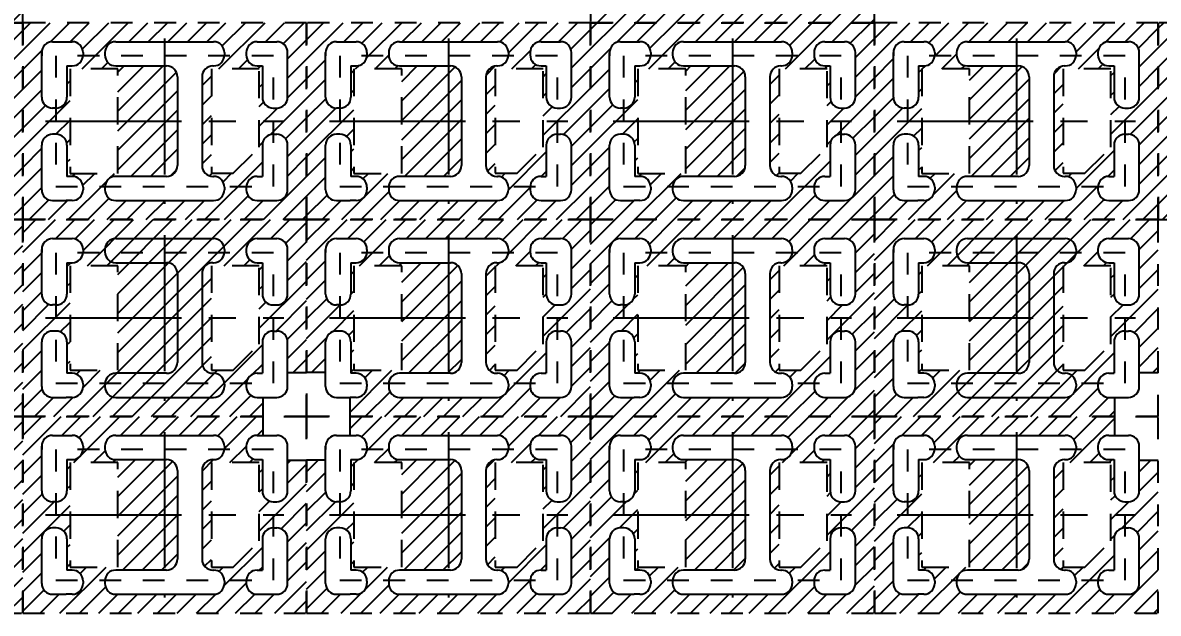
# Model space of a CAD drawing. Extents: x -1398 to -1114, y 27 to 158.
# Drawn here: x -1340.67 to -1335.45, y 118.61 to 121.32 of the extents above; entities that cross this region are included whole.
import ezdxf

# ---------------------------------------------------------------- set-up
doc = ezdxf.new("R2010")
doc.units = 0
doc.header["$LTSCALE"] = 0.5
for name, pattern in [('CENTER', [2, 1.25, -0.25, 0.25, -0.25]), ('HIDDEN', [0.375, 0.25, -0.125]), ('HIDDEN2', [0.1875, 0.125, -0.0625])]:
    doc.linetypes.add(name, pattern=pattern)
for name, color, linetype in [('B', 5, 'Continuous'), ('C', 1, 'CENTER'), ('DIM', 7, 'Continuous'), ('H', 4, 'HIDDEN'), ('hatch', 7, 'CENTER'), ('HATCH O-L', 7, 'HIDDEN2'), ('PACKAGE OL', 51, 'HIDDEN2'), ('圖', 7, 'Continuous')]:
    doc.layers.add(name, color=color, linetype=linetype)
doc.styles.get("Standard").update_dxf_attribs({"font": 'ROMANS.SHX'})
doc.dimstyles.new('DIM 1', dxfattribs={"dimtxt": 1.5, "dimasz": 1.5, "dimexe": 1.5, "dimexo": 1.5, "dimgap": 1.5, "dimtad": 0, "dimtih": 1, "dimtoh": 1, "dimdec": 4, "dimzin": 1, "dimdsep": 46, "dimtxsty": 'STANDARD', "dimcen": 1.5, "dimclrd": 256, "dimclre": 256, "dimclrt": 256, "dimadec": 0, "dimazin": 2, "dimtfac": 1, "dimtdec": 4, "dimtmove": 0, "dimatfit": 3, "dimfxl": 1, "dimarcsym": 0})

# ---------------------------------------------------------------- blocks, each defined once
blk = doc.blocks.new('*D19')
at = {"layer": 'Defpoints', "color": 0, "transparency": 16777216}
for p in [(51.7576, -773.8965), (267.8826, -797.6465), (273.4871, -797.6465)]:
    blk.add_point(p, dxfattribs=at)
at = {"layer": 'DIM', "lineweight": -2, "transparency": 16777216}
blk.add_line((269.3826, -797.6465), (273.4871, -797.6465), dxfattribs=at)
at = {"layer": 'DIM', "transparency": 16777216, "insert": (278.7014, -797.6465), "char_height": 1.5, "attachment_point": 5}
blk.add_mtext('23.750', dxfattribs=at)
blk = doc.blocks.new('*D20')
at = {"layer": 'Defpoints', "color": 0, "transparency": 16777216}
for p in [(51.7576, -773.8965), (267.8826, -803.8965), (273.5388, -803.8965)]:
    blk.add_point(p, dxfattribs=at)
at = {"layer": 'DIM', "lineweight": -2, "transparency": 16777216}
blk.add_line((269.3826, -803.8965), (273.5388, -803.8965), dxfattribs=at)
at = {"layer": 'DIM', "transparency": 16777216, "insert": (278.7531, -803.8965), "char_height": 1.5, "attachment_point": 5}
blk.add_mtext('30.000', dxfattribs=at)
blk = doc.blocks.new('*D21')
at = {"layer": 'Defpoints', "color": 0, "transparency": 16777216}
for p in [(51.7576, -773.8965), (267.8826, -818.8965), (273.5741, -818.8965)]:
    blk.add_point(p, dxfattribs=at)
at = {"layer": 'DIM', "lineweight": -2, "transparency": 16777216}
blk.add_line((269.3826, -818.8965), (273.5741, -818.8965), dxfattribs=at)
at = {"layer": 'DIM', "transparency": 16777216, "insert": (278.7884, -818.8965), "char_height": 1.5, "attachment_point": 5}
blk.add_mtext('45.000', dxfattribs=at)
blk = doc.blocks.new('*D22')
at = {"layer": 'Defpoints', "color": 0, "transparency": 16777216}
for p in [(51.7576, -773.8965), (267.8826, -825.1465), (273.4812, -825.1465)]:
    blk.add_point(p, dxfattribs=at)
at = {"layer": 'DIM', "lineweight": -2, "transparency": 16777216}
blk.add_line((269.3826, -825.1465), (273.4812, -825.1465), dxfattribs=at)
at = {"layer": 'DIM', "transparency": 16777216, "insert": (278.6954, -825.1465), "char_height": 1.5, "attachment_point": 5}
blk.add_mtext('51.250', dxfattribs=at)
blk = doc.blocks.new('*D23')
at = {"layer": 'Defpoints', "color": 0, "transparency": 16777216}
for p in [(51.7576, -773.8965), (267.8826, -841.1465), (273.8407, -841.1465)]:
    blk.add_point(p, dxfattribs=at)
at = {"layer": 'DIM', "lineweight": -2, "transparency": 16777216}
blk.add_line((269.3826, -841.1465), (273.8407, -841.1465), dxfattribs=at)
at = {"layer": 'DIM', "transparency": 16777216, "insert": (279.0193, -841.1465), "char_height": 1.5, "attachment_point": 5}
blk.add_mtext('67.250', dxfattribs=at)
blk = doc.blocks.new('DFN1006-2L PACKAGE')
at = {"layer": 'hatch'}
h = blk.add_hatch(dxfattribs=at)
h.set_pattern_fill('ANSI31', color=256, scale=0.02)
h.set_pattern_definition([(45, (528.53349, -41.65396), (-0.0449012806, 0.0449012806), [])])
h.paths.add_polyline_path([(1.2048, 0.1016), (-0.1, 0.1016), (-0.1, -0.8032), (1.2048, -0.8032)])
h.paths.add_polyline_path([(0.0374, -0.4108), (0.0534, -0.4108, -0.414214), (0.1034, -0.4608), (0.1034, -0.6048), (0.1274, -0.6048, -0.414214), (0.1774, -0.6548), (0.1774, -0.6658, -0.414214), (0.1274, -0.7158), (0.1, -0.7158), (0.0374, -0.7158, -0.414214), (-0.0126, -0.6658), (-0.0126, -0.4608, -0.414214)], flags=16)
h.paths.add_polyline_path([(-0.0126, -0.2408), (-0.0126, -0.0358, -0.414214), (0.0374, 0.0142), (0.1274, 0.0142, -0.414214), (0.1774, -0.0358), (0.1774, -0.0468, -0.414214), (0.1274, -0.0968), (0.1034, -0.0968), (0.1034, -0.2408, -0.414214), (0.0534, -0.2908), (0.0374, -0.2908, -0.414214)], flags=16)
h.paths.add_polyline_path([(0.1174, -0.1108), (0.3374, -0.1108), (0.3374, -0.5908), (0.1174, -0.5908)], flags=16)
h.paths.add_polyline_path([(0.3274, -0.6048), (0.5614, -0.6048, 0.414214), (0.6114, -0.5548), (0.6114, -0.1468, 0.414214), (0.5614, -0.0968), (0.3274, -0.0968, -0.414214), (0.2774, -0.0468), (0.2774, -0.0358, -0.414214), (0.3274, 0.0142), (0.7774, 0.0142, -0.414214), (0.8274, -0.0358), (0.8274, -0.0468, -0.414214), (0.7774, -0.0968), (0.7744, -0.0968, 0.414214), (0.7244, -0.1468), (0.7244, -0.5548, 0.423299), (0.7759, -0.6048, -0.423025), (0.8274, -0.6548), (0.8274, -0.6658, -0.414214), (0.7774, -0.7158), (0.3274, -0.7158, -0.414214), (0.2774, -0.6658), (0.2774, -0.6548, -0.414214)], flags=16)
h.paths.add_polyline_path([(0.7674, -0.1108), (0.9874, -0.1108), (0.9874, -0.4706), (0.8674, -0.5906), (0.7674, -0.5906)], flags=16)
h.paths.add_polyline_path([(0.9774, -0.6048), (1.0014, -0.6048), (1.0014, -0.4608, -0.414214), (1.0514, -0.4108), (1.0674, -0.4108, -0.414214), (1.1174, -0.4608), (1.1174, -0.6658, -0.414214), (1.0674, -0.7158), (1.0048, -0.7158), (0.9774, -0.7158, -0.414214), (0.9274, -0.6658), (0.9274, -0.6548, -0.414214)], flags=16)
h.paths.add_polyline_path([(0.9274, -0.0468), (0.9274, -0.0358, -0.414214), (0.9774, 0.0142), (1.0674, 0.0142, -0.414214), (1.1174, -0.0358), (1.1174, -0.2408, -0.414214), (1.0674, -0.2908), (1.0514, -0.2908, -0.414214), (1.0014, -0.2408), (1.0014, -0.0968), (0.9774, -0.0968, -0.414214)], flags=16)
at = {"layer": 'B'}
for p, q in [((0.0374, 0.0142), (0.1274, 0.0142)), ((0.3274, 0.0142), (0.7774, 0.0142)), ((0.9774, 0.0142), (1.0674, 0.0142)), ((-0.0126, -0.2408), (-0.0126, -0.0358)), ((-0.0126, -0.0358), (-0.0126, -0.05)), ((0.1774, -0.0358), (0.1774, -0.0468)), ((0.2774, -0.0358), (0.2774, -0.0468)), ((0.8274, -0.0358), (0.8274, -0.0468)), ((0.9274, -0.0358), (0.9274, -0.0468)), ((1.1174, -0.2408), (1.1174, -0.0358)), ((0.1034, -0.0968), (0.1034, -0.2408)), ((0.1034, -0.0968), (0.1274, -0.0968)), ((0.3274, -0.0968), (0.5614, -0.0968)), ((0.7744, -0.0968), (0.7774, -0.0968)), ((0.9774, -0.0968), (1.0014, -0.0968)), ((1.0014, -0.0968), (1.0014, -0.2408)), ((0.6114, -0.1468), (0.6114, -0.5548)), ((0.7244, -0.1468), (0.7244, -0.5548)), ((0.0534, -0.2908), (0.0374, -0.2908)), ((0.0524, -0.2908), (0.0524, -0.2908)), ((1.0514, -0.2908), (1.0674, -0.2908)), ((1.0524, -0.2908), (1.0524, -0.2908)), ((0.0534, -0.4108), (0.0374, -0.4108)), ((0.0524, -0.4108), (0.0524, -0.4108)), ((1.0514, -0.4108), (1.0674, -0.4108)), ((1.0524, -0.4108), (1.0524, -0.4108)), ((-0.0126, -0.6658), (-0.0126, -0.4608)), ((0.1034, -0.4608), (0.1034, -0.6048)), ((1.0014, -0.4608), (1.0014, -0.6048)), ((1.1174, -0.6658), (1.1174, -0.4608)), ((0.1274, -0.6048), (0.1034, -0.6048)), ((0.5614, -0.6048), (0.3274, -0.6048)), ((0.7744, -0.6048), (0.7774, -0.6048)), ((0.9774, -0.6048), (1.0014, -0.6048)), ((0.1774, -0.6548), (0.1774, -0.6658)), ((0.2774, -0.6548), (0.2774, -0.6658)), ((0.8274, -0.6548), (0.8274, -0.6658)), ((0.9274, -0.6548), (0.9274, -0.6658)), ((0.0374, -0.7158), (0.1, -0.7158)), ((0.1274, -0.7158), (0.1, -0.7158)), ((0.3274, -0.7158), (0.7774, -0.7158)), ((0.9774, -0.7158), (1.0048, -0.7158)), ((1.0048, -0.7158), (1.0674, -0.7158))]:
    blk.add_line(p, q, dxfattribs=at)
for centre, start, end in [((0.0374, -0.0358), 90, 180), ((0.1274, -0.0358), 0, 90), ((0.3274, -0.0358), 90, 180), ((0.7774, -0.0358), 0, 90), ((0.9774, -0.0358), 90, 180), ((1.0674, -0.0358), 0, 90), ((0.1274, -0.0468), 270, 0), ((0.3274, -0.0468), 180, 270), ((0.7774, -0.0468), 270, 0), ((0.9774, -0.0468), 180, 270), ((0.5614, -0.1468), 0, 90), ((0.7744, -0.1468), 90, 180), ((0.0374, -0.2408), 180, 270), ((0.0534, -0.2408), 270, 0), ((1.0514, -0.2408), 180, 270), ((1.0674, -0.2408), 270, 0), ((0.0374, -0.4608), 90, 180), ((0.0534, -0.4608), 0, 90), ((1.0514, -0.4608), 90, 180), ((1.0674, -0.4608), 0, 90), ((0.5614, -0.5548), 270, 0), ((0.7744, -0.5548), 180, 270), ((0.1274, -0.6548), 0, 90), ((0.3274, -0.6548), 90, 180), ((0.7774, -0.6548), 0, 90), ((0.9774, -0.6548), 90, 180), ((0.0374, -0.6658), 180, 270), ((0.1274, -0.6658), 270, 0), ((0.3274, -0.6658), 180, 270), ((0.7774, -0.6658), 270, 0), ((0.9774, -0.6658), 180, 270), ((1.0674, -0.6658), 270, 0)]:
    blk.add_arc(centre, 0.05, start, end, dxfattribs=at)
at = {"layer": 'C'}
for p, q in [((0.5524, 0.0294), (0.5524, -0.731)), ((0.0048, -0.3508), (1.1, -0.3508))]:
    blk.add_line(p, q, dxfattribs=at)
at = {"layer": 'H'}
for points in [[(0.3374, -0.5908), (0.3374, -0.1108), (0.1174, -0.1108), (0.1174, -0.5908)], [(0.8674, -0.5906), (0.9874, -0.4706), (0.9874, -0.1108), (0.7674, -0.1108), (0.7674, -0.5906)]]:
    blk.add_lwpolyline(points, close=True, dxfattribs=at)
at = {"layer": 'HATCH O-L'}
blk.add_lwpolyline([(-0.1, 0.1016), (-0.1, -0.8032), (1.2048, -0.8032), (1.2048, 0.1016), (-0.1, 0.1016)], dxfattribs=at)
at = {"layer": 'PACKAGE OL'}
blk.add_lwpolyline([(1.0524, -0.6508), (1.0524, -0.0508), (0.0524, -0.0508), (0.0524, -0.6508)], close=True, dxfattribs=at)
blk = doc.blocks.new('LOWER LEFT CROSS')
at = {"layer": 'hatch'}
h = blk.add_hatch(dxfattribs=at)
h.set_pattern_fill('ANSI31', color=256, scale=0.02)
h.set_pattern_definition([(45, (581.53627, -39.15142), (-0.0449012806, 0.0449012806), [])])
h.paths.add_polyline_path([(-0.215, -0.24), (-0.435, -0.24), (-0.435, 0.24), (-0.215, 0.24)], flags=16)
h.paths.add_polyline_path([(0.215, 0.24), (0.435, 0.24), (0.435, -0.1197), (0.315, -0.2397), (0.215, -0.2397)], flags=16)
h.paths.add_polyline_path([(-0.425, 0.254), (-0.449, 0.254), (-0.449, 0.11, -0.414214), (-0.499, 0.06), (-0.515, 0.06, -0.414214), (-0.565, 0.11), (-0.565, 0.315, -0.414214), (-0.515, 0.365), (-0.425, 0.365, -0.414214), (-0.375, 0.315), (-0.375, 0.304, -0.414214)], flags=16)
h.paths.add_polyline_path([(-0.449, -0.11), (-0.449, -0.254), (-0.425, -0.254, -0.414214), (-0.375, -0.304), (-0.375, -0.315, -0.414214), (-0.425, -0.365), (-0.4524, -0.365), (-0.515, -0.365, -0.414214), (-0.565, -0.315), (-0.565, -0.11, -0.414214), (-0.515, -0.06), (-0.499, -0.06, -0.414214)], flags=16)
h.paths.add_polyline_path([(0.375, 0.304), (0.375, 0.315, -0.414214), (0.425, 0.365), (0.515, 0.365, -0.414214), (0.565, 0.315), (0.565, 0.11, -0.414214), (0.515, 0.06), (0.499, 0.06, -0.414214), (0.449, 0.11), (0.449, 0.254), (0.425, 0.254, -0.414214)], flags=16)
h.paths.add_polyline_path([(0.499, -0.06), (0.515, -0.06, -0.414214), (0.565, -0.11), (0.565, -0.315, -0.414214), (0.515, -0.365), (0.4524, -0.365), (0.425, -0.365, -0.414214), (0.375, -0.315), (0.375, -0.304, -0.414214), (0.425, -0.254), (0.449, -0.254), (0.449, -0.11, -0.414214)], flags=16)
h.paths.add_polyline_path([(-0.6524, 0.4524), (-0.6524, -0.4524), (0.4524, -0.4524), (0.4524, -0.365), (0.515, -0.365, 0.414214), (0.565, -0.315), (0.565, -0.2508), (0.6524, -0.2508), (0.6524, 0.4524)])
at = {"layer": 'B'}
for p, q in [((-0.565, 0.11), (-0.565, 0.315)), ((-0.565, 0.315), (-0.565, 0.3008)), ((-0.515, 0.365), (-0.425, 0.365)), ((-0.375, 0.315), (-0.375, 0.304)), ((-0.275, 0.315), (-0.275, 0.304)), ((-0.225, 0.365), (0.225, 0.365)), ((0.275, 0.315), (0.275, 0.304)), ((0.375, 0.315), (0.375, 0.304)), ((0.425, 0.365), (0.515, 0.365)), ((0.565, 0.11), (0.565, 0.315)), ((-0.449, 0.254), (-0.449, 0.11)), ((-0.449, 0.254), (-0.425, 0.254)), ((-0.225, 0.254), (0.009, 0.254)), ((0.222, 0.254), (0.225, 0.254)), ((0.425, 0.254), (0.449, 0.254)), ((0.449, 0.254), (0.449, 0.11)), ((0.059, 0.204), (0.059, -0.204)), ((0.172, 0.204), (0.172, -0.204)), ((-0.499, 0.06), (-0.515, 0.06)), ((-0.5, 0.06), (-0.5, 0.06)), ((0.499, 0.06), (0.515, 0.06)), ((0.5, 0.06), (0.5, 0.06)), ((-0.499, -0.06), (-0.515, -0.06)), ((-0.5, -0.06), (-0.5, -0.06)), ((0.499, -0.06), (0.515, -0.06)), ((0.5, -0.06), (0.5, -0.06)), ((-0.565, -0.315), (-0.565, -0.11)), ((-0.449, -0.11), (-0.449, -0.254)), ((0.449, -0.11), (0.449, -0.254)), ((0.565, -0.315), (0.565, -0.11)), ((-0.425, -0.254), (-0.449, -0.254)), ((0.009, -0.254), (-0.225, -0.254)), ((0.222, -0.254), (0.225, -0.254)), ((0.425, -0.254), (0.449, -0.254)), ((-0.375, -0.304), (-0.375, -0.315)), ((-0.275, -0.304), (-0.275, -0.315)), ((0.275, -0.304), (0.275, -0.315)), ((0.375, -0.304), (0.375, -0.315)), ((-0.515, -0.365), (-0.4524, -0.365)), ((-0.425, -0.365), (-0.4524, -0.365)), ((-0.225, -0.365), (0.225, -0.365)), ((0.425, -0.365), (0.4524, -0.365)), ((0.4524, -0.365), (0.515, -0.365))]:
    blk.add_line(p, q, dxfattribs=at)
for centre, start, end in [((-0.515, 0.315), 90, 180), ((-0.425, 0.315), 0, 90), ((-0.225, 0.315), 90, 180), ((0.225, 0.315), 0, 90), ((0.425, 0.315), 90, 180), ((0.515, 0.315), 0, 90), ((-0.425, 0.304), 270, 0), ((-0.225, 0.304), 180, 270), ((0.225, 0.304), 270, 0), ((0.425, 0.304), 180, 270), ((0.009, 0.204), 0, 90), ((0.222, 0.204), 90, 180), ((-0.515, 0.11), 180, 270), ((-0.499, 0.11), 270, 0), ((0.499, 0.11), 180, 270), ((0.515, 0.11), 270, 0), ((-0.515, -0.11), 90, 180), ((-0.499, -0.11), 0, 90), ((0.499, -0.11), 90, 180), ((0.515, -0.11), 0, 90), ((0.009, -0.204), 270, 0), ((0.222, -0.204), 180, 270), ((-0.425, -0.304), 0, 90), ((-0.225, -0.304), 90, 180), ((0.225, -0.304), 0, 90), ((0.425, -0.304), 90, 180), ((-0.515, -0.315), 180, 270), ((-0.425, -0.315), 270, 0), ((-0.225, -0.315), 180, 270), ((0.225, -0.315), 270, 0), ((0.425, -0.315), 180, 270), ((0.515, -0.315), 270, 0)]:
    blk.add_arc(centre, 0.05, start, end, dxfattribs=at)
at = {"layer": 'C'}
for p, q in [((0, 0.3802), (0, -0.3802)), ((-0.5476, 0), (0.5476, 0))]:
    blk.add_line(p, q, dxfattribs=at)
at = {"layer": 'H', "color": 6}
for p, q in [((0.565, -0.2508), (0.6524, -0.2508)), ((0.4524, -0.4524), (0.4524, -0.365))]:
    blk.add_line(p, q, dxfattribs=at)
at = {"layer": 'H'}
for points in [[(-0.215, -0.24), (-0.215, 0.24), (-0.435, 0.24), (-0.435, -0.24)], [(0.315, -0.2397), (0.435, -0.1197), (0.435, 0.24), (0.215, 0.24), (0.215, -0.2397)]]:
    blk.add_lwpolyline(points, close=True, dxfattribs=at)
at = {"layer": 'HATCH O-L'}
blk.add_lwpolyline([(-0.6524, 0.4524), (-0.6524, -0.4524), (0.6524, -0.4524), (0.6524, 0.4524), (-0.6524, 0.4524)], dxfattribs=at)
at = {"layer": 'PACKAGE OL'}
blk.add_lwpolyline([(0.5, -0.3), (0.5, 0.3), (-0.5, 0.3), (-0.5, -0.3)], close=True, dxfattribs=at)
blk = doc.blocks.new('LOWER CROSS REF')
at = {"layer": 'hatch'}
h = blk.add_hatch(dxfattribs=at)
h.set_pattern_fill('ANSI31', color=256, scale=0.02)
h.set_pattern_definition([(45, (581.53627, -39.14559), (-0.0449012806, 0.0449012806), [])])
h.paths.add_polyline_path([(0.6524, -0.4524), (0.6524, 0.4524), (-0.6524, 0.4524), (-0.6524, -0.2508), (-0.565, -0.2508), (-0.565, -0.11, -0.414214), (-0.515, -0.06), (-0.499, -0.06, -0.414214), (-0.449, -0.11), (-0.449, -0.254), (-0.425, -0.254, -0.414214), (-0.375, -0.304), (-0.375, -0.315, -0.414214), (-0.425, -0.365), (-0.4524, -0.365), (-0.4524, -0.4524)])
h.paths.add_polyline_path([(-0.275, -0.315), (-0.275, -0.304, -0.414214), (-0.225, -0.254), (0.009, -0.254, 0.414214), (0.059, -0.204), (0.059, 0.204, 0.414214), (0.009, 0.254), (-0.225, 0.254, -0.414214), (-0.275, 0.304), (-0.275, 0.315, -0.414214), (-0.225, 0.365), (0.225, 0.365, -0.414214), (0.275, 0.315), (0.275, 0.304, -0.414214), (0.225, 0.254), (0.222, 0.254, 0.414214), (0.172, 0.204), (0.172, -0.204, 0.414214), (0.222, -0.254), (0.225, -0.254, -0.414214), (0.275, -0.304), (0.275, -0.315, -0.414214), (0.225, -0.365), (-0.225, -0.365, -0.414214)], flags=16)
h.paths.add_polyline_path([(-0.435, -0.24), (-0.435, 0.24), (-0.215, 0.24), (-0.215, -0.24)], flags=16)
h.paths.add_polyline_path([(-0.499, 0.06), (-0.515, 0.06, -0.414214), (-0.565, 0.11), (-0.565, 0.315, -0.414214), (-0.515, 0.365), (-0.425, 0.365, -0.414214), (-0.375, 0.315), (-0.375, 0.304, -0.414214), (-0.425, 0.254), (-0.449, 0.254), (-0.449, 0.11, -0.414214)], flags=16)
h.paths.add_polyline_path([(0.215, -0.2397), (0.215, 0.24), (0.435, 0.24), (0.435, -0.1197), (0.315, -0.2397)], flags=16)
h.paths.add_polyline_path([(0.375, -0.315), (0.375, -0.304, -0.414214), (0.425, -0.254), (0.449, -0.254), (0.449, -0.11, -0.414214), (0.499, -0.06), (0.515, -0.06, -0.414214), (0.565, -0.11), (0.565, -0.315, -0.414214), (0.515, -0.365), (0.4524, -0.365), (0.425, -0.365, -0.414214)], flags=16)
h.paths.add_polyline_path([(0.449, 0.11), (0.449, 0.254), (0.425, 0.254, -0.414214), (0.375, 0.304), (0.375, 0.315, -0.414214), (0.425, 0.365), (0.515, 0.365, -0.414214), (0.565, 0.315), (0.565, 0.11, -0.414214), (0.515, 0.06), (0.499, 0.06, -0.414214)], flags=16)
at = {"layer": 'B'}
for p, q in [((-0.565, 0.11), (-0.565, 0.315)), ((-0.565, 0.315), (-0.565, 0.3008)), ((-0.515, 0.365), (-0.425, 0.365)), ((-0.375, 0.315), (-0.375, 0.304)), ((-0.275, 0.315), (-0.275, 0.304)), ((-0.225, 0.365), (0.225, 0.365)), ((0.275, 0.315), (0.275, 0.304)), ((0.375, 0.315), (0.375, 0.304)), ((0.425, 0.365), (0.515, 0.365)), ((0.565, 0.11), (0.565, 0.315)), ((-0.449, 0.254), (-0.449, 0.11)), ((-0.449, 0.254), (-0.425, 0.254)), ((-0.225, 0.254), (0.009, 0.254)), ((0.222, 0.254), (0.225, 0.254)), ((0.425, 0.254), (0.449, 0.254)), ((0.449, 0.254), (0.449, 0.11)), ((0.059, 0.204), (0.059, -0.204)), ((0.172, 0.204), (0.172, -0.204)), ((-0.499, 0.06), (-0.515, 0.06)), ((-0.5, 0.06), (-0.5, 0.06)), ((0.499, 0.06), (0.515, 0.06)), ((0.5, 0.06), (0.5, 0.06)), ((-0.499, -0.06), (-0.515, -0.06)), ((-0.5, -0.06), (-0.5, -0.06)), ((0.499, -0.06), (0.515, -0.06)), ((0.5, -0.06), (0.5, -0.06)), ((-0.565, -0.315), (-0.565, -0.11)), ((-0.449, -0.11), (-0.449, -0.254)), ((0.449, -0.11), (0.449, -0.254)), ((0.565, -0.315), (0.565, -0.11)), ((-0.425, -0.254), (-0.449, -0.254)), ((0.009, -0.254), (-0.225, -0.254)), ((0.222, -0.254), (0.225, -0.254)), ((0.425, -0.254), (0.449, -0.254)), ((-0.375, -0.304), (-0.375, -0.315)), ((-0.275, -0.304), (-0.275, -0.315)), ((0.275, -0.304), (0.275, -0.315)), ((0.375, -0.304), (0.375, -0.315)), ((-0.515, -0.365), (-0.4524, -0.365)), ((-0.425, -0.365), (-0.4524, -0.365)), ((-0.225, -0.365), (0.225, -0.365)), ((0.425, -0.365), (0.4524, -0.365)), ((0.4524, -0.365), (0.515, -0.365))]:
    blk.add_line(p, q, dxfattribs=at)
for centre, start, end in [((-0.515, 0.315), 90, 180), ((-0.425, 0.315), 0, 90), ((-0.225, 0.315), 90, 180), ((0.225, 0.315), 0, 90), ((0.425, 0.315), 90, 180), ((0.515, 0.315), 0, 90), ((-0.425, 0.304), 270, 0), ((-0.225, 0.304), 180, 270), ((0.225, 0.304), 270, 0), ((0.425, 0.304), 180, 270), ((0.009, 0.204), 0, 90), ((0.222, 0.204), 90, 180), ((-0.515, 0.11), 180, 270), ((-0.499, 0.11), 270, 0), ((0.499, 0.11), 180, 270), ((0.515, 0.11), 270, 0), ((-0.515, -0.11), 90, 180), ((-0.499, -0.11), 0, 90), ((0.499, -0.11), 90, 180), ((0.515, -0.11), 0, 90), ((0.009, -0.204), 270, 0), ((0.222, -0.204), 180, 270), ((-0.425, -0.304), 0, 90), ((-0.225, -0.304), 90, 180), ((0.225, -0.304), 0, 90), ((0.425, -0.304), 90, 180), ((-0.515, -0.315), 180, 270), ((-0.425, -0.315), 270, 0), ((-0.225, -0.315), 180, 270), ((0.225, -0.315), 270, 0), ((0.425, -0.315), 180, 270), ((0.515, -0.315), 270, 0)]:
    blk.add_arc(centre, 0.05, start, end, dxfattribs=at)
at = {"layer": 'C'}
for p, q in [((0, 0.3802), (0, -0.3802)), ((-0.5476, 0), (0.5476, 0))]:
    blk.add_line(p, q, dxfattribs=at)
at = {"layer": 'H', "color": 6}
for p, q in [((-0.565, -0.2508), (-0.6524, -0.2508)), ((-0.4524, -0.4524), (-0.4524, -0.365))]:
    blk.add_line(p, q, dxfattribs=at)
at = {"layer": 'H'}
for points in [[(-0.215, -0.24), (-0.215, 0.24), (-0.435, 0.24), (-0.435, -0.24)], [(0.315, -0.2397), (0.435, -0.1197), (0.435, 0.24), (0.215, 0.24), (0.215, -0.2397)]]:
    blk.add_lwpolyline(points, close=True, dxfattribs=at)
at = {"layer": 'HATCH O-L'}
blk.add_lwpolyline([(-0.6524, 0.4524), (-0.6524, -0.4524), (0.6524, -0.4524), (0.6524, 0.4524), (-0.6524, 0.4524)], dxfattribs=at)
at = {"layer": 'PACKAGE OL'}
blk.add_lwpolyline([(0.5, -0.3), (0.5, 0.3), (-0.5, 0.3), (-0.5, -0.3)], close=True, dxfattribs=at)
blk = doc.blocks.new('UPPER RIGHT CROSS')
at = {"layer": 'hatch'}
h = blk.add_hatch(dxfattribs=at)
h.set_pattern_fill('ANSI31', color=256, scale=0.02)
h.set_pattern_definition([(45, (579.97371, -40.20884), (-0.0449012806, 0.0449012806), [])])
h.paths.add_polyline_path([(-0.6524, 0.4524), (-0.6524, -0.4524), (0.6524, -0.4524), (0.6524, 0.2508), (0.565, 0.2508), (0.565, 0.11, -0.414214), (0.515, 0.06), (0.499, 0.06, -0.414214), (0.449, 0.11), (0.449, 0.254), (0.425, 0.254, -0.414214), (0.375, 0.304), (0.375, 0.315, -0.414214), (0.425, 0.365), (0.4524, 0.365), (0.4524, 0.4524)])
h.paths.add_polyline_path([(-0.375, 0.315), (-0.375, 0.304, -0.414214), (-0.425, 0.254), (-0.449, 0.254), (-0.449, 0.11, -0.414214), (-0.499, 0.06), (-0.515, 0.06, -0.414214), (-0.565, 0.11), (-0.565, 0.315, -0.414214), (-0.515, 0.365), (-0.425, 0.365, -0.414214)], flags=16)
h.paths.add_polyline_path([(-0.225, 0.365), (0.225, 0.365, -0.414214), (0.275, 0.315), (0.275, 0.304, -0.414214), (0.225, 0.254), (0.222, 0.254, 0.414214), (0.172, 0.204), (0.172, -0.204, 0.423299), (0.2235, -0.254, -0.423025), (0.275, -0.304), (0.275, -0.315, -0.414214), (0.225, -0.365), (-0.225, -0.365, -0.414214), (-0.275, -0.315), (-0.275, -0.304, -0.414214), (-0.225, -0.254), (0.009, -0.254, 0.414214), (0.059, -0.204), (0.059, 0.204, 0.414214), (0.009, 0.254), (-0.225, 0.254, -0.414214), (-0.275, 0.304), (-0.275, 0.315, -0.414214)], flags=16)
h.paths.add_polyline_path([(-0.215, 0.24), (-0.215, -0.24), (-0.435, -0.24), (-0.435, 0.24)], flags=16)
h.paths.add_polyline_path([(-0.449, -0.11), (-0.449, -0.254), (-0.425, -0.254, -0.414214), (-0.375, -0.304), (-0.375, -0.315, -0.414214), (-0.425, -0.365), (-0.4524, -0.365), (-0.515, -0.365, -0.414214), (-0.565, -0.315), (-0.565, -0.11, -0.414214), (-0.515, -0.06), (-0.499, -0.06, -0.414214)], flags=16)
h.paths.add_polyline_path([(0.215, 0.24), (0.435, 0.24), (0.435, -0.1197), (0.315, -0.2397), (0.215, -0.2397)], flags=16)
h.paths.add_polyline_path([(0.499, -0.06), (0.515, -0.06, -0.414214), (0.565, -0.11), (0.565, -0.315, -0.414214), (0.515, -0.365), (0.4524, -0.365), (0.425, -0.365, -0.414214), (0.375, -0.315), (0.375, -0.304, -0.414214), (0.425, -0.254), (0.449, -0.254), (0.449, -0.11, -0.414214)], flags=16)
at = {"layer": 'B'}
for p, q in [((-0.565, 0.11), (-0.565, 0.315)), ((-0.565, 0.315), (-0.565, 0.3008)), ((-0.515, 0.365), (-0.425, 0.365)), ((-0.375, 0.315), (-0.375, 0.304)), ((-0.275, 0.315), (-0.275, 0.304)), ((-0.225, 0.365), (0.225, 0.365)), ((0.275, 0.315), (0.275, 0.304)), ((0.375, 0.315), (0.375, 0.304)), ((0.425, 0.365), (0.515, 0.365)), ((0.565, 0.11), (0.565, 0.315)), ((-0.449, 0.254), (-0.449, 0.11)), ((-0.449, 0.254), (-0.425, 0.254)), ((-0.225, 0.254), (0.009, 0.254)), ((0.222, 0.254), (0.225, 0.254)), ((0.425, 0.254), (0.449, 0.254)), ((0.449, 0.254), (0.449, 0.11)), ((0.059, 0.204), (0.059, -0.204)), ((0.172, 0.204), (0.172, -0.204)), ((-0.499, 0.06), (-0.515, 0.06)), ((-0.5, 0.06), (-0.5, 0.06)), ((0.499, 0.06), (0.515, 0.06)), ((0.5, 0.06), (0.5, 0.06)), ((-0.499, -0.06), (-0.515, -0.06)), ((-0.5, -0.06), (-0.5, -0.06)), ((0.499, -0.06), (0.515, -0.06)), ((0.5, -0.06), (0.5, -0.06)), ((-0.565, -0.315), (-0.565, -0.11)), ((-0.449, -0.11), (-0.449, -0.254)), ((0.449, -0.11), (0.449, -0.254)), ((0.565, -0.315), (0.565, -0.11)), ((-0.425, -0.254), (-0.449, -0.254)), ((0.009, -0.254), (-0.225, -0.254)), ((0.222, -0.254), (0.225, -0.254)), ((0.425, -0.254), (0.449, -0.254)), ((-0.375, -0.304), (-0.375, -0.315)), ((-0.275, -0.304), (-0.275, -0.315)), ((0.275, -0.304), (0.275, -0.315)), ((0.375, -0.304), (0.375, -0.315)), ((-0.515, -0.365), (-0.4524, -0.365)), ((-0.425, -0.365), (-0.4524, -0.365)), ((-0.225, -0.365), (0.225, -0.365)), ((0.425, -0.365), (0.4524, -0.365)), ((0.4524, -0.365), (0.515, -0.365))]:
    blk.add_line(p, q, dxfattribs=at)
for centre, start, end in [((-0.515, 0.315), 90, 180), ((-0.425, 0.315), 0, 90), ((-0.225, 0.315), 90, 180), ((0.225, 0.315), 0, 90), ((0.425, 0.315), 90, 180), ((0.515, 0.315), 0, 90), ((-0.425, 0.304), 270, 0), ((-0.225, 0.304), 180, 270), ((0.225, 0.304), 270, 0), ((0.425, 0.304), 180, 270), ((0.009, 0.204), 0, 90), ((0.222, 0.204), 90, 180), ((-0.515, 0.11), 180, 270), ((-0.499, 0.11), 270, 0), ((0.499, 0.11), 180, 270), ((0.515, 0.11), 270, 0), ((-0.515, -0.11), 90, 180), ((-0.499, -0.11), 0, 90), ((0.499, -0.11), 90, 180), ((0.515, -0.11), 0, 90), ((0.009, -0.204), 270, 0), ((0.222, -0.204), 180, 270), ((-0.425, -0.304), 0, 90), ((-0.225, -0.304), 90, 180), ((0.225, -0.304), 0, 90), ((0.425, -0.304), 90, 180), ((-0.515, -0.315), 180, 270), ((-0.425, -0.315), 270, 0), ((-0.225, -0.315), 180, 270), ((0.225, -0.315), 270, 0), ((0.425, -0.315), 180, 270), ((0.515, -0.315), 270, 0)]:
    blk.add_arc(centre, 0.05, start, end, dxfattribs=at)
at = {"layer": 'C'}
for p, q in [((0, 0.3802), (0, -0.3802)), ((-0.5476, 0), (0.5476, 0))]:
    blk.add_line(p, q, dxfattribs=at)
at = {"layer": 'H', "color": 6}
for p, q in [((0.4524, 0.365), (0.4524, 0.4524)), ((0.565, 0.2508), (0.6524, 0.2508))]:
    blk.add_line(p, q, dxfattribs=at)
at = {"layer": 'H'}
for points in [[(-0.215, -0.24), (-0.215, 0.24), (-0.435, 0.24), (-0.435, -0.24)], [(0.315, -0.2397), (0.435, -0.1197), (0.435, 0.24), (0.215, 0.24), (0.215, -0.2397)]]:
    blk.add_lwpolyline(points, close=True, dxfattribs=at)
at = {"layer": 'HATCH O-L'}
blk.add_lwpolyline([(-0.6524, 0.4524), (-0.6524, -0.4524), (0.6524, -0.4524), (0.6524, 0.4524), (-0.6524, 0.4524)], dxfattribs=at)
at = {"layer": 'PACKAGE OL'}
blk.add_lwpolyline([(0.5, -0.3), (0.5, 0.3), (-0.5, 0.3), (-0.5, -0.3)], close=True, dxfattribs=at)
blk = doc.blocks.new('UPPER LEFT CROSS')
at = {"layer": 'hatch'}
h = blk.add_hatch(dxfattribs=at)
h.set_pattern_fill('ANSI31', color=256, scale=0.02)
h.set_pattern_definition([(45, (581.53627, -40.20884), (-0.0449012806, 0.0449012806), [])])
h.paths.add_polyline_path([(-0.4524, 0.4524), (-0.4524, 0.365), (-0.425, 0.365, -0.414214), (-0.375, 0.315), (-0.375, 0.304, -0.414214), (-0.425, 0.254), (-0.449, 0.254), (-0.449, 0.11, -0.414214), (-0.499, 0.06), (-0.515, 0.06, -0.414214), (-0.565, 0.11), (-0.565, 0.2508), (-0.6524, 0.2508), (-0.6524, -0.4524), (0.6524, -0.4524), (0.6524, 0.4524)])
h.paths.add_polyline_path([(-0.225, 0.365), (0.225, 0.365, -0.414214), (0.275, 0.315), (0.275, 0.304, -0.414214), (0.225, 0.254), (0.222, 0.254, 0.414214), (0.172, 0.204), (0.172, -0.204, 0.423299), (0.2235, -0.254, -0.423025), (0.275, -0.304), (0.275, -0.315, -0.414214), (0.225, -0.365), (-0.225, -0.365, -0.414214), (-0.275, -0.315), (-0.275, -0.304, -0.414214), (-0.225, -0.254), (0.009, -0.254, 0.414214), (0.059, -0.204), (0.059, 0.204, 0.414214), (0.009, 0.254), (-0.225, 0.254, -0.414214), (-0.275, 0.304), (-0.275, 0.315, -0.414214)], flags=16)
h.paths.add_polyline_path([(-0.215, 0.24), (-0.215, -0.24), (-0.435, -0.24), (-0.435, 0.24)], flags=16)
h.paths.add_polyline_path([(-0.449, -0.11), (-0.449, -0.254), (-0.425, -0.254, -0.414214), (-0.375, -0.304), (-0.375, -0.315, -0.414214), (-0.425, -0.365), (-0.4524, -0.365), (-0.515, -0.365, -0.414214), (-0.565, -0.315), (-0.565, -0.11, -0.414214), (-0.515, -0.06), (-0.499, -0.06, -0.414214)], flags=16)
h.paths.add_polyline_path([(0.215, 0.24), (0.435, 0.24), (0.435, -0.1197), (0.315, -0.2397), (0.215, -0.2397)], flags=16)
h.paths.add_polyline_path([(0.425, 0.365), (0.515, 0.365, -0.414214), (0.565, 0.315), (0.565, 0.11, -0.414214), (0.515, 0.06), (0.499, 0.06, -0.414214), (0.449, 0.11), (0.449, 0.254), (0.425, 0.254, -0.414214), (0.375, 0.304), (0.375, 0.315, -0.414214)], flags=16)
h.paths.add_polyline_path([(0.499, -0.06), (0.515, -0.06, -0.414214), (0.565, -0.11), (0.565, -0.315, -0.414214), (0.515, -0.365), (0.4524, -0.365), (0.425, -0.365, -0.414214), (0.375, -0.315), (0.375, -0.304, -0.414214), (0.425, -0.254), (0.449, -0.254), (0.449, -0.11, -0.414214)], flags=16)
at = {"layer": 'B'}
for p, q in [((-0.565, 0.11), (-0.565, 0.315)), ((-0.565, 0.315), (-0.565, 0.3008)), ((-0.515, 0.365), (-0.425, 0.365)), ((-0.375, 0.315), (-0.375, 0.304)), ((-0.275, 0.315), (-0.275, 0.304)), ((-0.225, 0.365), (0.225, 0.365)), ((0.275, 0.315), (0.275, 0.304)), ((0.375, 0.315), (0.375, 0.304)), ((0.425, 0.365), (0.515, 0.365)), ((0.565, 0.11), (0.565, 0.315)), ((-0.449, 0.254), (-0.449, 0.11)), ((-0.449, 0.254), (-0.425, 0.254)), ((-0.225, 0.254), (0.009, 0.254)), ((0.222, 0.254), (0.225, 0.254)), ((0.425, 0.254), (0.449, 0.254)), ((0.449, 0.254), (0.449, 0.11)), ((0.059, 0.204), (0.059, -0.204)), ((0.172, 0.204), (0.172, -0.204)), ((-0.499, 0.06), (-0.515, 0.06)), ((-0.5, 0.06), (-0.5, 0.06)), ((0.499, 0.06), (0.515, 0.06)), ((0.5, 0.06), (0.5, 0.06)), ((-0.499, -0.06), (-0.515, -0.06)), ((-0.5, -0.06), (-0.5, -0.06)), ((0.499, -0.06), (0.515, -0.06)), ((0.5, -0.06), (0.5, -0.06)), ((-0.565, -0.315), (-0.565, -0.11)), ((-0.449, -0.11), (-0.449, -0.254)), ((0.449, -0.11), (0.449, -0.254)), ((0.565, -0.315), (0.565, -0.11)), ((-0.425, -0.254), (-0.449, -0.254)), ((0.009, -0.254), (-0.225, -0.254)), ((0.222, -0.254), (0.225, -0.254)), ((0.425, -0.254), (0.449, -0.254)), ((-0.375, -0.304), (-0.375, -0.315)), ((-0.275, -0.304), (-0.275, -0.315)), ((0.275, -0.304), (0.275, -0.315)), ((0.375, -0.304), (0.375, -0.315)), ((-0.515, -0.365), (-0.4524, -0.365)), ((-0.425, -0.365), (-0.4524, -0.365)), ((-0.225, -0.365), (0.225, -0.365)), ((0.425, -0.365), (0.4524, -0.365)), ((0.4524, -0.365), (0.515, -0.365))]:
    blk.add_line(p, q, dxfattribs=at)
for centre, start, end in [((-0.515, 0.315), 90, 180), ((-0.425, 0.315), 0, 90), ((-0.225, 0.315), 90, 180), ((0.225, 0.315), 0, 90), ((0.425, 0.315), 90, 180), ((0.515, 0.315), 0, 90), ((-0.425, 0.304), 270, 0), ((-0.225, 0.304), 180, 270), ((0.225, 0.304), 270, 0), ((0.425, 0.304), 180, 270), ((0.009, 0.204), 0, 90), ((0.222, 0.204), 90, 180), ((-0.515, 0.11), 180, 270), ((-0.499, 0.11), 270, 0), ((0.499, 0.11), 180, 270), ((0.515, 0.11), 270, 0), ((-0.515, -0.11), 90, 180), ((-0.499, -0.11), 0, 90), ((0.499, -0.11), 90, 180), ((0.515, -0.11), 0, 90), ((0.009, -0.204), 270, 0), ((0.222, -0.204), 180, 270), ((-0.425, -0.304), 0, 90), ((-0.225, -0.304), 90, 180), ((0.225, -0.304), 0, 90), ((0.425, -0.304), 90, 180), ((-0.515, -0.315), 180, 270), ((-0.425, -0.315), 270, 0), ((-0.225, -0.315), 180, 270), ((0.225, -0.315), 270, 0), ((0.425, -0.315), 180, 270), ((0.515, -0.315), 270, 0)]:
    blk.add_arc(centre, 0.05, start, end, dxfattribs=at)
at = {"layer": 'C'}
for p, q in [((0, 0.3802), (0, -0.3802)), ((-0.5476, 0), (0.5476, 0))]:
    blk.add_line(p, q, dxfattribs=at)
at = {"layer": 'H', "color": 6}
for p, q in [((-0.4524, 0.365), (-0.4524, 0.4524)), ((-0.565, 0.2508), (-0.6524, 0.2508))]:
    blk.add_line(p, q, dxfattribs=at)
at = {"layer": 'H'}
for points in [[(-0.215, -0.24), (-0.215, 0.24), (-0.435, 0.24), (-0.435, -0.24)], [(0.315, -0.2397), (0.435, -0.1197), (0.435, 0.24), (0.215, 0.24), (0.215, -0.2397)]]:
    blk.add_lwpolyline(points, close=True, dxfattribs=at)
at = {"layer": 'HATCH O-L'}
blk.add_lwpolyline([(-0.6524, 0.4524), (-0.6524, -0.4524), (0.6524, -0.4524), (0.6524, 0.4524), (-0.6524, 0.4524)], dxfattribs=at)
at = {"layer": 'PACKAGE OL'}
blk.add_lwpolyline([(0.5, -0.3), (0.5, 0.3), (-0.5, 0.3), (-0.5, -0.3)], close=True, dxfattribs=at)
blk = doc.blocks.new('*D77')
at = {"lineweight": -2, "transparency": 16777216}
blk.add_line((-1318.2901, 122.2287), (-1310.8158, 122.2287), dxfattribs=at)
at = {"layer": 'Defpoints', "color": 0, "transparency": 16777216}
for p in [(-1344.5813, 135.7515), (-1319.7901, 122.2287), (-1310.8158, 122.2287)]:
    blk.add_point(p, dxfattribs=at)
at = {"transparency": 16777216, "insert": (-1304.9944, 122.2287), "char_height": 1.5, "attachment_point": 5}
blk.add_mtext('13.5228', dxfattribs=at)
blk = doc.blocks.new('*D78')
at = {"lineweight": -2, "transparency": 16777216}
blk.add_line((-1318.2901, 119.5143), (-1310.9971, 119.5143), dxfattribs=at)
at = {"layer": 'Defpoints', "color": 0, "transparency": 16777216}
for p in [(-1344.5813, 135.7515), (-1319.7901, 119.5143), (-1310.9971, 119.5143)]:
    blk.add_point(p, dxfattribs=at)
at = {"transparency": 16777216, "insert": (-1305.1757, 119.5143), "char_height": 1.5, "attachment_point": 5}
blk.add_mtext('16.2372', dxfattribs=at)
blk = doc.blocks.new('*D79')
at = {"lineweight": -2, "transparency": 16777216}
blk.add_line((-1318.2901, 116.7999), (-1311.024, 116.7999), dxfattribs=at)
at = {"layer": 'Defpoints', "color": 0, "transparency": 16777216}
for p in [(-1344.5813, 135.7515), (-1319.7901, 116.7999), (-1311.024, 116.7999)]:
    blk.add_point(p, dxfattribs=at)
at = {"transparency": 16777216, "insert": (-1305.2025, 116.7999), "char_height": 1.5, "attachment_point": 5}
blk.add_mtext('18.9516', dxfattribs=at)
blk = doc.blocks.new('*D80')
at = {"lineweight": -2, "transparency": 16777216}
blk.add_line((-1318.2901, 114.0855), (-1311.2127, 114.0855), dxfattribs=at)
at = {"layer": 'Defpoints', "color": 0, "transparency": 16777216}
for p in [(-1344.5813, 135.7515), (-1319.7901, 114.0855), (-1311.2127, 114.0855)]:
    blk.add_point(p, dxfattribs=at)
at = {"transparency": 16777216, "insert": (-1305.2841, 114.0855), "char_height": 1.5, "attachment_point": 5}
blk.add_mtext('21.6660', dxfattribs=at)
blk = doc.blocks.new('*D81')
at = {"lineweight": -2, "transparency": 16777216}
blk.add_line((-1318.2901, 111.3711), (-1311.2226, 111.3711), dxfattribs=at)
at = {"layer": 'Defpoints', "color": 0, "transparency": 16777216}
for p in [(-1344.5813, 135.7515), (-1319.7901, 111.3711), (-1311.2226, 111.3711)]:
    blk.add_point(p, dxfattribs=at)
at = {"transparency": 16777216, "insert": (-1305.2583, 111.3711), "char_height": 1.5, "attachment_point": 5}
blk.add_mtext('24.3804', dxfattribs=at)
blk = doc.blocks.new('*D82')
at = {"lineweight": -2, "transparency": 16777216}
blk.add_line((-1318.2901, 108.6567), (-1311.2333, 108.6567), dxfattribs=at)
at = {"layer": 'Defpoints', "color": 0, "transparency": 16777216}
for p in [(-1344.5813, 135.7515), (-1319.7901, 108.6567), (-1311.2333, 108.6567)]:
    blk.add_point(p, dxfattribs=at)
at = {"transparency": 16777216, "insert": (-1305.3047, 108.6567), "char_height": 1.5, "attachment_point": 5}
blk.add_mtext('27.0948', dxfattribs=at)
blk = doc.blocks.new('*D83')
at = {"lineweight": -2, "transparency": 16777216}
blk.add_line((-1318.2901, 105.9423), (-1311.2021, 105.9423), dxfattribs=at)
at = {"layer": 'Defpoints', "color": 0, "transparency": 16777216}
for p in [(-1344.5813, 135.7515), (-1319.7901, 105.9423), (-1311.2021, 105.9423)]:
    blk.add_point(p, dxfattribs=at)
at = {"transparency": 16777216, "insert": (-1305.2736, 105.9423), "char_height": 1.5, "attachment_point": 5}
blk.add_mtext('29.8092', dxfattribs=at)
blk = doc.blocks.new('*D84')
at = {"lineweight": -2, "transparency": 16777216}
blk.add_line((-1318.2901, 103.2279), (-1311.2225, 103.2279), dxfattribs=at)
at = {"layer": 'Defpoints', "color": 0, "transparency": 16777216}
for p in [(-1344.5813, 135.7515), (-1319.7901, 103.2279), (-1311.2225, 103.2279)]:
    blk.add_point(p, dxfattribs=at)
at = {"transparency": 16777216, "insert": (-1305.2939, 103.2279), "char_height": 1.5, "attachment_point": 5}
blk.add_mtext('32.5236', dxfattribs=at)
blk = doc.blocks.new('*D85')
at = {"lineweight": -2, "transparency": 16777216}
blk.add_line((-1318.2901, 100.5135), (-1311.1981, 100.5135), dxfattribs=at)
at = {"layer": 'Defpoints', "color": 0, "transparency": 16777216}
for p in [(-1344.5813, 135.7515), (-1319.7901, 100.5135), (-1311.1981, 100.5135)]:
    blk.add_point(p, dxfattribs=at)
at = {"transparency": 16777216, "insert": (-1305.2695, 100.5135), "char_height": 1.5, "attachment_point": 5}
blk.add_mtext('35.2380', dxfattribs=at)
blk = doc.blocks.new('*D97')
at = {"lineweight": -2, "transparency": 16777216}
blk.add_line((-1339.3621, 64.6311), (-1339.3621, 44.2468), dxfattribs=at)
at = {"layer": 'Defpoints', "color": 0, "transparency": 16777216}
for p in [(-1344.5813, 135.7515), (-1339.3621, 66.1311), (-1339.3621, 44.2468)]:
    blk.add_point(p, dxfattribs=at)
at = {"transparency": 16777216, "insert": (-1339.3621, 39.0325), "char_height": 1.5, "attachment_point": 5, "rotation": 90}
blk.add_mtext('5.2192', dxfattribs=at)
blk = doc.blocks.new('*D98')
at = {"lineweight": -2, "transparency": 16777216}
blk.add_line((-1335.4477, 64.6311), (-1335.4477, 44.1973), dxfattribs=at)
at = {"layer": 'Defpoints', "color": 0, "transparency": 16777216}
for p in [(-1344.5813, 135.7515), (-1335.4477, 66.1311), (-1335.4477, 44.1973)]:
    blk.add_point(p, dxfattribs=at)
at = {"transparency": 16777216, "insert": (-1335.4477, 38.983), "char_height": 1.5, "attachment_point": 5, "rotation": 90}
blk.add_mtext('9.1336', dxfattribs=at)
blk = doc.blocks.new('*D100')
at = {"lineweight": -2, "transparency": 16777216}
blk.add_line((-1331.5333, 64.6311), (-1331.5333, 44.195), dxfattribs=at)
at = {"layer": 'Defpoints', "color": 0, "transparency": 16777216}
for p in [(-1344.5813, 135.7515), (-1331.5333, 66.1311), (-1331.5333, 44.195)]:
    blk.add_point(p, dxfattribs=at)
at = {"transparency": 16777216, "insert": (-1331.5333, 38.3736), "char_height": 1.5, "attachment_point": 5, "rotation": 90}
blk.add_mtext('13.0480', dxfattribs=at)
blk = doc.blocks.new('*D101')
at = {"lineweight": -2, "transparency": 16777216}
blk.add_line((-1327.6189, 67.3455), (-1327.6189, 44.3201), dxfattribs=at)
at = {"layer": 'Defpoints', "color": 0, "transparency": 16777216}
for p in [(-1344.5813, 135.7515), (-1327.6189, 68.8455), (-1327.6189, 44.3201)]:
    blk.add_point(p, dxfattribs=at)
at = {"transparency": 16777216, "insert": (-1327.6189, 38.463), "char_height": 1.5, "attachment_point": 5, "rotation": 90}
blk.add_mtext('16.9624', dxfattribs=at)
blk = doc.blocks.new('*D102')
at = {"lineweight": -2, "transparency": 16777216}
blk.add_line((-1323.7045, 64.6311), (-1323.7045, 44.2758), dxfattribs=at)
at = {"layer": 'Defpoints', "color": 0, "transparency": 16777216}
for p in [(-1344.5813, 135.7515), (-1323.7045, 66.1311), (-1323.7045, 44.2758)]:
    blk.add_point(p, dxfattribs=at)
at = {"transparency": 16777216, "insert": (-1323.7045, 38.3472), "char_height": 1.5, "attachment_point": 5, "rotation": 90}
blk.add_mtext('20.8768', dxfattribs=at)
blk = doc.blocks.new('*D86')
at = {"lineweight": -2, "transparency": 16777216}
blk.add_line((-1318.2901, 95.9895), (-1311.2101, 95.9895), dxfattribs=at)
at = {"layer": 'Defpoints', "color": 0, "transparency": 16777216}
for p in [(-1344.5813, 135.7515), (-1319.7901, 95.9895), (-1311.2101, 95.9895)]:
    blk.add_point(p, dxfattribs=at)
at = {"transparency": 16777216, "insert": (-1305.2815, 95.9895), "char_height": 1.5, "attachment_point": 5}
blk.add_mtext('39.7620', dxfattribs=at)
blk = doc.blocks.new('*D87')
at = {"lineweight": -2, "transparency": 16777216}
blk.add_line((-1318.2901, 93.2751), (-1311.3091, 93.2751), dxfattribs=at)
at = {"layer": 'Defpoints', "color": 0, "transparency": 16777216}
for p in [(-1344.5813, 135.7515), (-1319.7901, 93.2751), (-1311.3091, 93.2751)]:
    blk.add_point(p, dxfattribs=at)
at = {"transparency": 16777216, "insert": (-1305.3448, 93.2751), "char_height": 1.5, "attachment_point": 5}
blk.add_mtext('42.4764', dxfattribs=at)
blk = doc.blocks.new('*D88')
at = {"lineweight": -2, "transparency": 16777216}
blk.add_line((-1318.2901, 90.5607), (-1311.2101, 90.5607), dxfattribs=at)
at = {"layer": 'Defpoints', "color": 0, "transparency": 16777216}
for p in [(-1344.5813, 135.7515), (-1319.7901, 90.5607), (-1311.2101, 90.5607)]:
    blk.add_point(p, dxfattribs=at)
at = {"transparency": 16777216, "insert": (-1305.2815, 90.5607), "char_height": 1.5, "attachment_point": 5}
blk.add_mtext('45.1908', dxfattribs=at)
blk = doc.blocks.new('*D89')
at = {"lineweight": -2, "transparency": 16777216}
blk.add_line((-1318.2901, 87.8463), (-1311.2033, 87.8463), dxfattribs=at)
at = {"layer": 'Defpoints', "color": 0, "transparency": 16777216}
for p in [(-1344.5813, 135.7515), (-1319.7901, 87.8463), (-1311.2033, 87.8463)]:
    blk.add_point(p, dxfattribs=at)
at = {"transparency": 16777216, "insert": (-1305.2747, 87.8463), "char_height": 1.5, "attachment_point": 5}
blk.add_mtext('47.9052', dxfattribs=at)
blk = doc.blocks.new('*D90')
at = {"lineweight": -2, "transparency": 16777216}
blk.add_line((-1318.2901, 85.1319), (-1311.2033, 85.1319), dxfattribs=at)
at = {"layer": 'Defpoints', "color": 0, "transparency": 16777216}
for p in [(-1344.5813, 135.7515), (-1319.7901, 85.1319), (-1311.2033, 85.1319)]:
    blk.add_point(p, dxfattribs=at)
at = {"transparency": 16777216, "insert": (-1305.2747, 85.1319), "char_height": 1.5, "attachment_point": 5}
blk.add_mtext('50.6196', dxfattribs=at)
blk = doc.blocks.new('*D91')
at = {"lineweight": -2, "transparency": 16777216}
blk.add_line((-1318.2901, 82.4175), (-1311.2174, 82.4175), dxfattribs=at)
at = {"layer": 'Defpoints', "color": 0, "transparency": 16777216}
for p in [(-1344.5813, 135.7515), (-1319.7901, 82.4175), (-1311.2174, 82.4175)]:
    blk.add_point(p, dxfattribs=at)
at = {"transparency": 16777216, "insert": (-1305.2888, 82.4175), "char_height": 1.5, "attachment_point": 5}
blk.add_mtext('53.3340', dxfattribs=at)
blk = doc.blocks.new('*D92')
at = {"lineweight": -2, "transparency": 16777216}
blk.add_line((-1318.2901, 79.7031), (-1311.2241, 79.7031), dxfattribs=at)
at = {"layer": 'Defpoints', "color": 0, "transparency": 16777216}
for p in [(-1344.5813, 135.7515), (-1319.7901, 79.7031), (-1311.2241, 79.7031)]:
    blk.add_point(p, dxfattribs=at)
at = {"transparency": 16777216, "insert": (-1305.2598, 79.7031), "char_height": 1.5, "attachment_point": 5}
blk.add_mtext('56.0484', dxfattribs=at)
blk = doc.blocks.new('*D93')
at = {"lineweight": -2, "transparency": 16777216}
blk.add_line((-1318.2901, 76.9887), (-1311.2838, 76.9887), dxfattribs=at)
at = {"layer": 'Defpoints', "color": 0, "transparency": 16777216}
for p in [(-1344.5813, 135.7515), (-1319.7901, 76.9887), (-1311.2838, 76.9887)]:
    blk.add_point(p, dxfattribs=at)
at = {"transparency": 16777216, "insert": (-1305.3552, 76.9887), "char_height": 1.5, "attachment_point": 5}
blk.add_mtext('58.7628', dxfattribs=at)
blk = doc.blocks.new('*D94')
at = {"lineweight": -2, "transparency": 16777216}
blk.add_line((-1318.2901, 74.2743), (-1311.0583, 74.2743), dxfattribs=at)
at = {"layer": 'Defpoints', "color": 0, "transparency": 16777216}
for p in [(-1344.5813, 135.7515), (-1319.7901, 74.2743), (-1311.0583, 74.2743)]:
    blk.add_point(p, dxfattribs=at)
at = {"transparency": 16777216, "insert": (-1305.1654, 74.2743), "char_height": 1.5, "attachment_point": 5}
blk.add_mtext('61.4772', dxfattribs=at)
blk = doc.blocks.new('*D95')
at = {"lineweight": -2, "transparency": 16777216}
blk.add_line((-1318.2901, 71.5599), (-1311.0993, 71.5599), dxfattribs=at)
at = {"layer": 'Defpoints', "color": 0, "transparency": 16777216}
for p in [(-1344.5813, 135.7515), (-1319.7901, 71.5599), (-1311.0993, 71.5599)]:
    blk.add_point(p, dxfattribs=at)
at = {"transparency": 16777216, "insert": (-1305.2064, 71.5599), "char_height": 1.5, "attachment_point": 5}
blk.add_mtext('64.1916', dxfattribs=at)
blk = doc.blocks.new('*D96')
at = {"lineweight": -2, "transparency": 16777216}
blk.add_line((-1318.2901, 68.8455), (-1311.0503, 68.8455), dxfattribs=at)
at = {"layer": 'Defpoints', "color": 0, "transparency": 16777216}
for p in [(-1344.5813, 135.7515), (-1319.7901, 68.8455), (-1311.0503, 68.8455)]:
    blk.add_point(p, dxfattribs=at)
at = {"transparency": 16777216, "insert": (-1305.1574, 68.8455), "char_height": 1.5, "attachment_point": 5}
blk.add_mtext('66.9060', dxfattribs=at)

msp = doc.modelspace()

# ---------------------------------------------------------------- block references
at = {"layer": 'hatch'}
for name, p in [('LOWER LEFT CROSS', (-1340.01449, 119.96672)), ('LOWER CROSS REF', (-1338.70969, 119.96672)), ('LOWER LEFT CROSS', (-1336.10009, 119.96672)), ('UPPER RIGHT CROSS', (-1340.01449, 119.06192)), ('UPPER LEFT CROSS', (-1338.70969, 119.06192)), ('UPPER RIGHT CROSS', (-1336.10009, 119.06192))]:
    msp.add_blockref(name, p, dxfattribs=at)
at = {"layer": '圖'}
for p in [(-1341.87169, 122.12713), (-1337.95729, 122.12713), (-1341.87169, 121.22233), (-1340.56689, 121.22233), (-1339.26209, 121.22233), (-1337.95729, 121.22233), (-1336.65249, 121.22233), (-1335.34769, 121.22233), (-1341.87169, 120.31753), (-1337.95729, 120.31753), (-1341.87169, 119.41273), (-1337.95729, 119.41273)]:
    msp.add_blockref('DFN1006-2L PACKAGE', p, dxfattribs=at)

# ---------------------------------------------------------------- dimensions: what is measured, and where the dimension line sits
for feature_location, offset, dtype, picture, middle in [((-1319.79009, 122.22872), (8.97426, 0), 0, '*D77', (-1304.99439, 122.22872)), ((-1319.79009, 119.51432), (8.79295, 0), 0, '*D78', (-1305.17571, 119.51432)), ((-1319.79009, 116.79992), (8.76612, 0), 0, '*D79', (-1305.20253, 116.79992)), ((-1319.79009, 114.08552), (8.57739, 0), 0, '*D80', (-1305.28412, 114.08552)), ((-1319.79009, 111.37112), (8.56754, 0), 0, '*D81', (-1305.25826, 111.37112)), ((-1319.79009, 108.65672), (8.55677, 0), 0, '*D82', (-1305.30474, 108.65672)), ((-1319.79009, 105.94232), (8.58795, 0), 0, '*D83', (-1305.27357, 105.94232)), ((-1319.79009, 103.22792), (8.56758, 0), 0, '*D84', (-1305.29393, 103.22792)), ((-1319.79009, 100.51352), (8.59203, 0), 0, '*D85', (-1305.26948, 100.51352)), ((-1339.36209, 66.13112), (0, -21.88432), 1, '*D97', (-1339.36209, 39.03251)), ((-1335.44769, 66.13112), (0, -21.9338), 1, '*D98', (-1335.44769, 38.98303)), ((-1331.53329, 66.13112), (0, -21.93612), 1, '*D100', (-1331.53329, 38.37357)), ((-1327.61889, 68.84552), (0, -24.52542), 1, '*D101', (-1327.61889, 38.46296)), ((-1323.70449, 66.13112), (0, -21.85536), 1, '*D102', (-1323.70449, 38.34719)), ((-1319.79009, 95.98952), (8.58003, 0), 0, '*D86', (-1305.28149, 95.98952)), ((-1319.79009, 93.27512), (8.48099, 0), 0, '*D87', (-1305.34481, 93.27512)), ((-1319.79009, 90.56072), (8.58003, 0), 0, '*D88', (-1305.28149, 90.56072)), ((-1319.79009, 87.84632), (8.58683, 0), 0, '*D89', (-1305.27469, 87.84632)), ((-1319.79009, 85.13192), (8.58683, 0), 0, '*D90', (-1305.27469, 85.13192)), ((-1319.79009, 82.41752), (8.57266, 0), 0, '*D91', (-1305.28885, 82.41752)), ((-1319.79009, 79.70312), (8.56599, 0), 0, '*D92', (-1305.25981, 79.70312)), ((-1319.79009, 76.98872), (8.50633, 0), 0, '*D93', (-1305.35519, 76.98872)), ((-1319.79009, 74.27432), (8.73178, 0), 0, '*D94', (-1305.16545, 74.27432)), ((-1319.79009, 71.55992), (8.69082, 0), 0, '*D95', (-1305.20641, 71.55992)), ((-1319.79009, 68.84552), (8.7398, 0), 0, '*D96', (-1305.15743, 68.84552))]:
    dim = msp.add_ordinate_dim(feature_location=feature_location, offset=offset, dtype=dtype, origin=(-1344.58129, 135.75152), dimstyle='DIM 1')
    dim.commit()
    dim.dimension.update_dxf_attribs({"geometry": picture, "text_midpoint": middle})
at = {"layer": 'DIM'}
for feature_location, offset, picture, middle in [((-1128.45629, 112.00152), (5.6045, 0), '*D19', (-1117.6375, 112.00152)), ((-1128.45629, 105.75152), (5.65625, 0), '*D20', (-1117.58575, 105.75152)), ((-1128.45629, 90.75152), (5.69151, 0), '*D21', (-1117.55049, 90.75152)), ((-1128.45629, 84.50152), (5.59855, 0), '*D22', (-1117.64345, 84.50152)), ((-1128.45629, 68.50152), (5.95813, 0), '*D23', (-1117.31959, 68.50152))]:
    dim = msp.add_ordinate_dim(feature_location=feature_location, offset=offset, dtype=0, origin=(-1344.58129, 135.75152), dimstyle='DIM 1', override={"dimdec": 3}, dxfattribs=at)
    dim.commit()
    dim.dimension.update_dxf_attribs({"geometry": picture, "text_midpoint": middle, "insert": (-1396.33888, 909.64805)})

doc.saveas('drawing.dxf')
